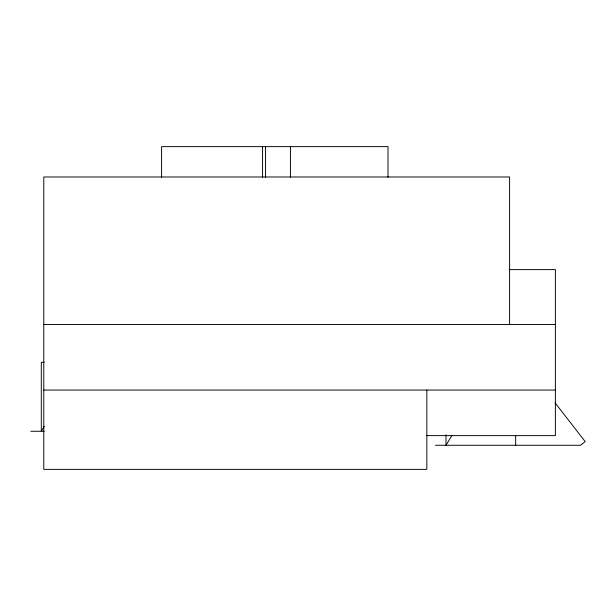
<?xml version="1.0" encoding="UTF-8"?>
<svg xmlns="http://www.w3.org/2000/svg" width="616" height="616" viewBox="0 0 616 616"><rect width="100%" height="100%" fill="white"/><g stroke="black" fill="none" stroke-linecap="round" stroke-linejoin="round"><path stroke-width="0.92" d="M44.283 426.334L41.303 431.262L41.303 362.277L44.144 362.277M451.928 435.42L445.976 445.276L445.976 434.734M509.224 269.6L555.386 269.6L555.386 435.62L426.526 435.62M43.782 324.493L555.386 324.493M43.782 390.051L555.386 390.051M30.8 431.262L44.167 431.262M435.474 445.276L580.472 445.276L585.2 441.603L555.139 402.941M515.654 435.658L515.654 445.276M509.594 324.493L509.594 176.984L43.782 176.984L43.782 469.369L426.842 469.369L426.842 390.051M388.003 177.308L388.003 146.631L161.592 146.631L161.592 177.308M290.436 146.631L290.436 177.269M265.558 146.631L265.558 177.269M262.57 146.631L262.57 177.269"/></g></svg>
